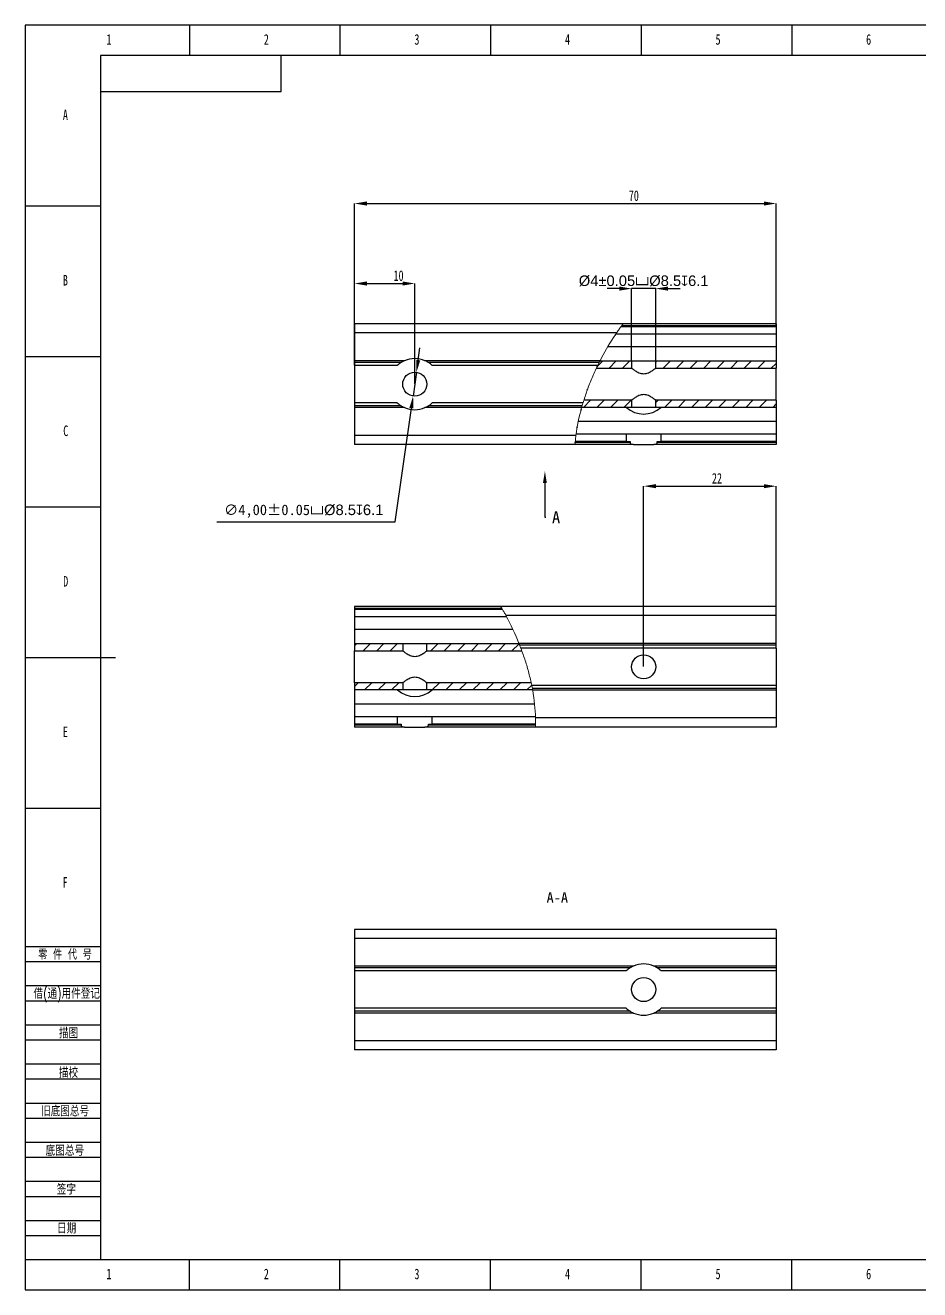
# Model space of a CAD drawing. Header units: millimetres. Extents: x 0 to 594, y 0 to 420.
# Drawn here: x 0 to 297, y 0 to 420 of the extents above; entities that cross this region are included whole.
import ezdxf
from ezdxf import colors
from ezdxf.entities.mleader import LeaderData, LeaderLine
from ezdxf.math import Vec2, Vec3

# ---------------------------------------------------------------- set-up
doc = ezdxf.new("R2010")
doc.units = ezdxf.units.MM
doc.header["$PDSIZE"] = -1
doc.layers.add('10', color=7, linetype='Continuous')
doc.layers.add('5', color=7, linetype='Continuous')
doc.layers.add('剖面线层', color=2, linetype='Continuous', lineweight=25)
doc.layers.add('文字层', color=3, linetype='Continuous', lineweight=25)
doc.styles.add('SLDTEXTSTYLE0', font='TXT', dxfattribs={"width": 0.7, "bigfont": 'bigfont'})
doc.styles.add('SLDTEXTSTYLE1', font='TXT', dxfattribs={"width": 0.614286, "bigfont": 'bigfont'})
doc.styles.add('SLDTEXTSTYLE3', font='TXT', dxfattribs={"width": 0.7})
doc.dimstyles.new('ISO-25', dxfattribs={"dimtxt": 2.5, "dimasz": 2.5, "dimexe": 1.25, "dimexo": 0.625, "dimtad": 1, "dimtxsty": 'Standard', "dimcen": 2.5, "dimadec": 0, "dimazin": 0, "dimtfac": 1, "dimtmove": 0, "dimatfit": 3, "dimfxl": 1, "dimarcsym": 0})
doc.dimstyles.new('SLDDIMSTYLE0', dxfattribs={"dimtxt": 3.5, "dimasz": 4.08, "dimexe": 0, "dimexo": 0.0625, "dimgap": 0.875, "dimtad": 2, "dimlfac": 0.5, "dimrnd": 1e-09, "dimzin": 12, "dimdsep": 46, "dimtxsty": 'SLDTEXTSTYLE3', "dimsah": 1, "dimcen": 0.09, "dimadec": 0, "dimazin": 3, "dimtfac": 1, "dimtofl": 0, "dimtmove": 0, "dimatfit": 3, "dimfxl": 1, "dimfrac": 2, "dimtolj": 1, "dimtzin": 12, "dimarcsym": 0})
doc.dimstyles.new('SLDDIMSTYLE1', dxfattribs={"dimtxt": 3.5, "dimasz": 4.08, "dimexe": 0, "dimexo": 0.0625, "dimgap": 0.875, "dimtad": 2, "dimlfac": 0.5, "dimrnd": 1e-09, "dimzin": 12, "dimdsep": 46, "dimtxsty": 'SLDTEXTSTYLE3', "dimsah": 1, "dimcen": 0.09, "dimadec": 0, "dimazin": 3, "dimtfac": 1, "dimtmove": 0, "dimatfit": 0, "dimfxl": 1, "dimfrac": 2, "dimtolj": 1, "dimtzin": 12, "dimarcsym": 0})
pattern_1 = [(45, (0, 77.5526), (-2.245064, 2.245064), [])]

# ---------------------------------------------------------------- blocks, each defined once
blk = doc.blocks.new('_D')
at = {"layer": 'Defpoints', "color": 0, "transparency": 16777216}
for p in [(249.34, 360.79), (249.34, 319.79), (109.34, 307.08)]:
    blk.add_point(p, dxfattribs=at)
at = {"layer": '文字层', "color": 0, "lineweight": -2, "transparency": 16777216}
for p, q in [((109.34, 307.14), (109.34, 360.79)), ((113.42, 360.79), (245.26, 360.79)), ((249.34, 319.86), (249.34, 360.79))]:
    blk.add_line(p, q, dxfattribs=at)
at = {"layer": '文字层', "color": 0, "transparency": 16777216}
for points in [[(113.42, 361.47), (113.42, 360.11), (109.34, 360.79)], [(245.26, 361.47), (245.26, 360.11), (249.34, 360.79)]]:
    blk.add_solid(points, dxfattribs=at)
at = {"layer": '文字层', "color": 0, "transparency": 16777216, "insert": (202.08, 365.17), "char_height": 3.5, "attachment_point": 2, "style": 'SLDTEXTSTYLE3'}
blk.add_mtext('\\A1;70', dxfattribs=at)
blk = doc.blocks.new('_D_1')
at = {"layer": 'Defpoints', "color": 0, "transparency": 16777216}
for p in [(129.34, 334.22), (109.34, 307.08), (129.34, 300.79)]:
    blk.add_point(p, dxfattribs=at)
at = {"layer": '文字层', "color": 0, "lineweight": -2, "transparency": 16777216}
for p, q in [((109.34, 307.14), (109.34, 334.22)), ((113.42, 334.22), (125.26, 334.22)), ((129.34, 300.86), (129.34, 334.22))]:
    blk.add_line(p, q, dxfattribs=at)
at = {"layer": '文字层', "color": 0, "transparency": 16777216}
for points in [[(113.42, 334.9), (113.42, 333.54), (109.34, 334.22)], [(125.26, 334.9), (125.26, 333.54), (129.34, 334.22)]]:
    blk.add_solid(points, dxfattribs=at)
at = {"layer": '文字层', "color": 0, "transparency": 16777216, "insert": (123.95, 338.6), "char_height": 3.5, "attachment_point": 2, "style": 'SLDTEXTSTYLE3'}
blk.add_mtext('\\A1;10', dxfattribs=at)
blk = doc.blocks.new('_D_2')
at = {"layer": 'Defpoints', "color": 0, "transparency": 16777216}
for p in [(201.34, 332.53), (201.34, 308.49), (209.34, 308.49)]:
    blk.add_point(p, dxfattribs=at)
at = {"layer": '文字层', "color": 0, "lineweight": -2, "transparency": 16777216}
for p, q in [((197.26, 332.53), (193.18, 332.53)), ((201.34, 308.56), (201.34, 332.53)), ((209.34, 332.53), (201.34, 332.53)), ((209.34, 308.56), (209.34, 332.53)), ((213.42, 332.53), (217.5, 332.53))]:
    blk.add_line(p, q, dxfattribs=at)
at = {"layer": '文字层', "color": 0, "transparency": 16777216}
for points in [[(197.26, 333.21), (197.26, 331.85), (201.34, 332.53)], [(213.42, 333.21), (213.42, 331.85), (209.34, 332.53)]]:
    blk.add_solid(points, dxfattribs=at)
at = {"layer": '文字层', "color": 0, "transparency": 16777216, "insert": (205.34, 336.9), "char_height": 3.5, "width": 40.8833, "attachment_point": 2, "style": 'SLDTEXTSTYLE3'}
blk.add_mtext('\\A1;{\\f@Arial Unicode MS|b0|i0|c134|p34;\\W1;%%C4%%P0.05\\Fgdt|c134;v\\f@Arial Unicode MS|b0|i0|c134|p34;%%C8.5\\Fgdt|c134;x\\f@Arial Unicode MS|b0|i0|c134|p34;6.1}', dxfattribs=at)
blk = doc.blocks.new('_D_3')
at = {"layer": 'Defpoints', "color": 0, "transparency": 16777216}
for p in [(249.34, 266.91), (249.34, 213.19), (205.34, 206.91)]:
    blk.add_point(p, dxfattribs=at)
at = {"layer": '文字层', "color": 0, "lineweight": -2, "transparency": 16777216}
for p, q in [((205.34, 206.97), (205.34, 266.91)), ((209.42, 266.91), (245.26, 266.91)), ((249.34, 213.25), (249.34, 266.91))]:
    blk.add_line(p, q, dxfattribs=at)
at = {"layer": '文字层', "color": 0, "transparency": 16777216}
for points in [[(209.42, 267.59), (209.42, 266.23), (205.34, 266.91)], [(245.26, 267.59), (245.26, 266.23), (249.34, 266.91)]]:
    blk.add_solid(points, dxfattribs=at)
at = {"layer": '文字层', "color": 0, "transparency": 16777216, "insert": (229.69, 271.28), "char_height": 3.5, "attachment_point": 2, "style": 'SLDTEXTSTYLE3'}
blk.add_mtext('\\A1;22', dxfattribs=at)
blk = doc.blocks.new('*D14')
at = {"layer": 'Defpoints', "color": 0, "transparency": 16777216}
for p in [(129.9, 304.75), (128.78, 296.83)]:
    blk.add_point(p, dxfattribs=at)
at = {"layer": '文字层', "color": 0, "lineweight": -2, "transparency": 16777216}
for p, q in [((130.48, 308.79), (131.05, 312.83)), ((129.9, 304.75), (128.78, 296.83)), ((122.84, 255.04), (128.2, 292.79)), ((63.56, 255.04), (122.84, 255.04))]:
    blk.add_line(p, q, dxfattribs=at)
at = {"layer": '文字层', "color": 0, "transparency": 16777216}
for points in [[(129.8, 308.89), (131.15, 308.7), (129.9, 304.75)], [(127.53, 292.89), (128.88, 292.7), (128.78, 296.83)]]:
    blk.add_solid(points, dxfattribs=at)
at = {"layer": '文字层', "color": 0, "transparency": 16777216, "insert": (92.44, 258.6), "char_height": 3.5, "width": 27.4167, "attachment_point": 5}
blk.add_mtext('∅4,00%%P0.05{\\A1;\\Fgdt|c134;v\\f@Arial Unicode MS|b0|i0|c134|p34;%%C8.5\\Fgdt|c134;x\\f@Arial Unicode MS|b0|i0|c134|p34;6.1}', dxfattribs=at)

msp = doc.modelspace()

# ---------------------------------------------------------------- hatches: boundary and pattern name
at = {"layer": '10', "linetype": 'Continuous', "lineweight": 18}
h = msp.add_hatch(dxfattribs=at)
h.set_pattern_fill('ANSI31', color=256, angle=3e-322, style=0)
edge = h.paths.add_edge_path(flags=0)
edge.add_spline(control_points=[(190.813, 308.494), (191.623, 310.08), (192.488, 311.653), (193.409, 313.208)], knot_values=[0, 0, 0, 0, 0.0035772, 0.0035772, 0.0035772, 0.0035772], weights=[1, 1, 1, 1], degree=3, periodic=0)
edge.add_spline(control_points=[(193.409, 313.208), (194.027, 314.254), (194.901, 315.659), (195.809, 317.03), (196.055, 317.394)], knot_values=[0.8174812, 0.8174812, 0.8174812, 0.8174812, 0.8292538, 0.8335538, 0.8335538, 0.8335538, 0.8335538], weights=[1, 1, 1, 1, 1], degree=3, periodic=0)
edge.add_line((196.055, 317.394), (196.055, 317.394))
edge.add_spline(control_points=[(196.055, 317.394), (196.604, 318.208), (197.166, 319.008), (197.739, 319.794)], knot_values=[0.8335538, 0.8335538, 0.8335538, 0.8335538, 0.8431627, 0.8431627, 0.8431627, 0.8431627], weights=[1, 1, 1, 1], degree=3, periodic=0)
edge.add_spline(control_points=[(197.739, 319.794), (197.837, 319.928), (197.934, 320.061), (198.033, 320.194)], knot_values=[0.8431627, 0.8431627, 0.8431627, 0.8431627, 0.844798, 0.844798, 0.844798, 0.844798], weights=[1, 1, 1, 1], degree=3, periodic=0)
edge.add_spline(control_points=[(198.033, 320.194), (198.042, 320.207), (198.051, 320.219), (198.06, 320.231), (198.112, 320.302), (198.165, 320.373), (198.214, 320.439), (198.256, 320.494), (198.296, 320.548), (198.331, 320.595), (198.361, 320.635), (198.389, 320.672), (198.412, 320.702), (198.433, 320.731), (198.45, 320.754), (198.462, 320.77), (198.474, 320.786), (198.481, 320.794), (198.481, 320.794)], knot_values=[0, 0, 0, 0, 0.0000229, 0.0000229, 0.0000229, 0.0001563, 0.0001563, 0.0001563, 0.0002673, 0.0002673, 0.0002673, 0.0003602, 0.0003602, 0.0003602, 0.0004468, 0.0004468, 0.0004468, 0.0005338, 0.0005338, 0.0005338, 0.0005338], weights=[1, 1, 1, 1, 1, 1, 1, 1, 1, 1, 1, 1, 1, 1, 1, 1, 1, 1, 1], degree=3, periodic=0)
edge.add_spline(control_points=[(198.481, 320.794), (198.481, 320.794), (198.478, 320.79), (198.472, 320.783), (198.45, 320.754), (198.385, 320.667), (198.289, 320.539), (198.194, 320.412), (198.067, 320.241), (197.923, 320.045), (197.709, 319.754), (197.451, 319.399), (197.185, 319.025), (196.908, 318.636), (196.613, 318.213), (196.327, 317.794)], knot_values=[0, 0, 0, 0, 0.0001317, 0.0001317, 0.0001317, 0.0006385, 0.0006385, 0.0006385, 0.0011402, 0.0011402, 0.0011402, 0.0018902, 0.0018902, 0.0018902, 0.0026677, 0.0026677, 0.0026677, 0.0026677], weights=[1, 1, 1, 1, 1, 1, 1, 1, 1, 1, 1, 1, 1, 1, 1, 1], degree=3, periodic=0)
edge.add_spline(control_points=[(196.327, 317.794), (195.988, 317.299), (194.022, 314.353), (192.222, 311.245), (190.864, 308.594)], knot_values=[0.1648672, 0.1648672, 0.1648672, 0.1648672, 0.1707462, 0.1995004, 0.1995004, 0.1995004, 0.1995004], weights=[1, 1, 1, 1, 1], degree=3, periodic=0)
edge.add_spline(control_points=[(190.864, 308.594), (190.83, 308.529), (190.797, 308.463), (190.765, 308.401), (190.734, 308.34), (190.704, 308.282), (190.678, 308.23), (190.654, 308.182), (190.632, 308.139), (190.614, 308.103), (190.597, 308.069), (190.583, 308.041), (190.574, 308.023), (190.564, 308.004), (190.559, 307.994), (190.559, 307.994)], knot_values=[0, 0, 0, 0, 0.0001097, 0.0001097, 0.0001097, 0.0002162, 0.0002162, 0.0002162, 0.0003128, 0.0003128, 0.0003128, 0.0004055, 0.0004055, 0.0004055, 0.0004984, 0.0004984, 0.0004984, 0.0004984], weights=[1, 1, 1, 1, 1, 1, 1, 1, 1, 1, 1, 1, 1, 1, 1, 1], degree=3, periodic=0)
edge.add_spline(control_points=[(190.559, 307.994), (190.392, 307.662), (190.227, 307.329), (190.064, 306.994)], knot_values=[0.201666, 0.201666, 0.201666, 0.201666, 0.2052574, 0.2052574, 0.2052574, 0.2052574], weights=[1, 1, 1, 1], degree=3, periodic=0)
edge.add_spline(control_points=[(190.064, 306.994), (190.856, 308.62), (191.699, 310.223), (192.589, 311.794)], knot_values=[0.7947426, 0.7947426, 0.7947426, 0.7947426, 0.8122075, 0.8122075, 0.8122075, 0.8122075], weights=[1, 1, 1, 1], degree=3, periodic=0)
edge.add_spline(control_points=[(192.589, 311.794), (191.707, 310.238), (190.88, 308.665), (190.106, 307.08)], knot_values=[0, 0, 0, 0, 0.0035572, 0.0035572, 0.0035572, 0.0035572], weights=[1, 1, 1, 1], degree=3, periodic=0)
edge.add_spline(control_points=[(190.106, 307.08), (188.106, 302.984), (186.434, 298.743), (185.168, 294.508)], knot_values=[0.2049501, 0.2049501, 0.2049501, 0.2049501, 0.2489741, 0.2489741, 0.2489741, 0.2489741], weights=[1, 1, 1, 1], degree=3, periodic=0)
edge.add_spline(control_points=[(185.168, 294.508), (184.7, 292.945), (184.284, 291.372), (183.926, 289.794)], knot_values=[0, 0, 0, 0, 0.0033907, 0.0033907, 0.0033907, 0.0033907], weights=[1, 1, 1, 1], degree=3, periodic=0)
edge.add_spline(control_points=[(183.926, 289.794), (184.288, 291.388), (184.711, 292.991), (185.193, 294.594)], knot_values=[0.7346538, 0.7346538, 0.7346538, 0.7346538, 0.7513232, 0.7513232, 0.7513232, 0.7513232], weights=[1, 1, 1, 1], degree=3, periodic=0)
edge.add_line((185.193, 294.594), (185.193, 294.594))
edge.add_spline(control_points=[(185.193, 294.594), (185.093, 294.261), (184.995, 293.928), (184.9, 293.594)], knot_values=[0.2486768, 0.2486768, 0.2486768, 0.2486768, 0.2521427, 0.2521427, 0.2521427, 0.2521427], weights=[1, 1, 1, 1], degree=3, periodic=0)
edge.add_line((184.9, 293.594), (184.9, 293.594))
edge.add_spline(control_points=[(184.9, 293.594), (184.9, 293.594), (184.899, 293.591), (184.897, 293.584), (184.894, 293.572), (184.887, 293.548), (184.877, 293.514), (184.868, 293.479), (184.854, 293.433), (184.84, 293.38), (184.824, 293.326), (184.807, 293.264), (184.789, 293.199), (184.77, 293.134), (184.751, 293.063), (184.732, 292.994)], knot_values=[0, 0, 0, 0, 0.000055, 0.000055, 0.000055, 0.0001581, 0.0001581, 0.0001581, 0.0002651, 0.0002651, 0.0002651, 0.0003741, 0.0003741, 0.0003741, 0.0004829, 0.0004829, 0.0004829, 0.0004829], weights=[1, 1, 1, 1, 1, 1, 1, 1, 1, 1, 1, 1, 1, 1, 1, 1], degree=3, periodic=0)
edge.add_spline(control_points=[(184.732, 292.994), (183.875, 289.895), (183.241, 286.808), (182.86, 283.794)], knot_values=[0.2542231, 0.2542231, 0.2542231, 0.2542231, 0.2864722, 0.2864722, 0.2864722, 0.2864722], weights=[1, 1, 1, 1], degree=3, periodic=0)
edge.add_spline(control_points=[(182.86, 283.794), (182.831, 283.569), (182.804, 283.342), (182.778, 283.122), (182.741, 282.796), (182.708, 282.479), (182.68, 282.196), (182.653, 281.913), (182.63, 281.657), (182.613, 281.448), (182.595, 281.24), (182.583, 281.073), (182.575, 280.963), (182.566, 280.852), (182.562, 280.794), (182.562, 280.794)], knot_values=[0, 0, 0, 0, 0.0003408, 0.0003408, 0.0003408, 0.0008486, 0.0008486, 0.0008486, 0.0013552, 0.0013552, 0.0013552, 0.0018616, 0.0018616, 0.0018616, 0.0023681, 0.0023681, 0.0023681, 0.0023681], weights=[1, 1, 1, 1, 1, 1, 1, 1, 1, 1, 1, 1, 1, 1, 1, 1], degree=3, periodic=0)
edge.add_spline(control_points=[(182.562, 280.794), (182.562, 280.794), (182.563, 280.799), (182.563, 280.809), (182.564, 280.823), (182.566, 280.849), (182.569, 280.885), (182.571, 280.92), (182.575, 280.966), (182.579, 281.019), (182.583, 281.071), (182.587, 281.132), (182.592, 281.195), (182.597, 281.259), (182.603, 281.327), (182.608, 281.394)], knot_values=[0, 0, 0, 0, 0.0000655, 0.0000655, 0.0000655, 0.0001671, 0.0001671, 0.0001671, 0.000269, 0.000269, 0.000269, 0.0003712, 0.0003712, 0.0003712, 0.0004733, 0.0004733, 0.0004733, 0.0004733], weights=[1, 1, 1, 1, 1, 1, 1, 1, 1, 1, 1, 1, 1, 1, 1, 1], degree=3, periodic=0)
edge.add_spline(control_points=[(182.608, 281.394), (182.619, 281.527), (182.631, 281.661), (182.643, 281.794)], knot_values=[0.7049091, 0.7049091, 0.7049091, 0.7049091, 0.7063544, 0.7063544, 0.7063544, 0.7063544], weights=[1, 1, 1, 1], degree=3, periodic=0)
edge.add_line((182.643, 281.794), (182.643, 281.794))
edge.add_spline(control_points=[(182.643, 281.794), (182.714, 282.589), (182.804, 283.389), (182.912, 284.194)], knot_values=[0.7063544, 0.7063544, 0.7063544, 0.7063544, 0.7149528, 0.7149528, 0.7149528, 0.7149528], weights=[1, 1, 1, 1], degree=3, periodic=0)
edge.add_line((182.912, 284.194), (182.912, 284.194))
edge.add_spline(control_points=[(182.912, 284.194), (183.096, 285.577), (183.334, 286.974), (183.621, 288.38)], knot_values=[0.7149528, 0.7149528, 0.7149528, 0.7149528, 0.7297145, 0.7297145, 0.7297145, 0.7297145], weights=[1, 1, 1, 1], degree=3, periodic=0)
edge.add_spline(control_points=[(183.621, 288.38), (183.944, 289.958), (184.325, 291.53), (184.759, 293.094)], knot_values=[0, 0, 0, 0, 0.0033817, 0.0033817, 0.0033817, 0.0033817], weights=[1, 1, 1, 1], degree=3, periodic=0)
edge.add_line((184.759, 293.094), (184.759, 293.094))
edge.add_spline(control_points=[(184.759, 293.094), (184.982, 293.894), (185.219, 294.694), (185.47, 295.494)], knot_values=[0.7461237, 0.7461237, 0.7461237, 0.7461237, 0.7544419, 0.7544419, 0.7544419, 0.7544419], weights=[1, 1, 1, 1], degree=3, periodic=0)
edge.add_spline(control_points=[(185.47, 295.494), (185.47, 295.494), (185.499, 295.59), (185.557, 295.771), (185.615, 295.952), (185.702, 296.224), (185.813, 296.562), (185.926, 296.905), (186.067, 297.324), (186.227, 297.784), (186.394, 298.264), (186.586, 298.8), (186.79, 299.349), (187.005, 299.93), (187.24, 300.541), (187.476, 301.136), (187.725, 301.761), (187.982, 302.385), (188.226, 302.959), (188.474, 303.543), (188.715, 304.092), (188.923, 304.554), (189.122, 304.997), (189.295, 305.373), (189.418, 305.636), (189.529, 305.876), (189.602, 306.03), (189.625, 306.078), (189.63, 306.089), (189.632, 306.094), (189.632, 306.094)], knot_values=[0, 0, 0, 0, 0.0008576, 0.0008576, 0.0008576, 0.0017143, 0.0017143, 0.0017143, 0.0025851, 0.0025851, 0.0025851, 0.0034944, 0.0034944, 0.0034944, 0.004456, 0.004456, 0.004456, 0.0054682, 0.0054682, 0.0054682, 0.0065003, 0.0065003, 0.0065003, 0.0074925, 0.0074925, 0.0074925, 0.0083957, 0.0083957, 0.0083957, 0.0086027, 0.0086027, 0.0086027, 0.0086027], weights=[1, 1, 1, 1, 1, 1, 1, 1, 1, 1, 1, 1, 1, 1, 1, 1, 1, 1, 1, 1, 1, 1, 1, 1, 1, 1, 1, 1, 1, 1, 1], degree=3, periodic=0)
edge.add_spline(control_points=[(189.632, 306.094), (190.013, 306.9), (190.407, 307.7), (190.813, 308.494)], knot_values=[0.7915279, 0.7915279, 0.7915279, 0.7915279, 0.8001381, 0.8001381, 0.8001381, 0.8001381], weights=[1, 1, 1, 1], degree=3, periodic=0)
edge = h.paths.add_edge_path(flags=0)
edge.add_spline(control_points=[(195.326, 316.294), (195.603, 316.72), (195.889, 317.15), (196.156, 317.544), (196.405, 317.911), (196.646, 318.259), (196.845, 318.544), (196.984, 318.742), (197.106, 318.914), (197.197, 319.042), (197.288, 319.17), (197.349, 319.255), (197.369, 319.283), (197.387, 319.308), (197.374, 319.29), (197.332, 319.232), (197.293, 319.176), (197.227, 319.084), (197.142, 318.965), (197.051, 318.836), (196.936, 318.674), (196.808, 318.491), (196.659, 318.278), (196.49, 318.034), (196.314, 317.775), (196.105, 317.469), (195.881, 317.137), (195.657, 316.799), (195.404, 316.417), (195.145, 316.018), (194.9, 315.635), (194.649, 315.241), (194.405, 314.851), (194.194, 314.509), (194.035, 314.251), (193.891, 314.014), (193.775, 313.822), (193.659, 313.629), (193.568, 313.477), (193.515, 313.388), (193.469, 313.311), (193.451, 313.28), (193.463, 313.301), (193.475, 313.32), (193.512, 313.382), (193.571, 313.482), (193.631, 313.582), (193.715, 313.722), (193.815, 313.888), (193.924, 314.069), (194.056, 314.284), (194.199, 314.516), (194.361, 314.78), (194.543, 315.072), (194.732, 315.37), (194.923, 315.671), (195.124, 315.985), (195.326, 316.294)], knot_values=[0, 0, 0, 0, 0.0007623, 0.0007623, 0.0007623, 0.0014746, 0.0014746, 0.0014746, 0.0019665, 0.0019665, 0.0019665, 0.0024631, 0.0024631, 0.0024631, 0.0028932, 0.0028932, 0.0028932, 0.0033012, 0.0033012, 0.0033012, 0.0037427, 0.0037427, 0.0037427, 0.0042566, 0.0042566, 0.0042566, 0.004865, 0.004865, 0.004865, 0.0055562, 0.0055562, 0.0055562, 0.0062675, 0.0062675, 0.0062675, 0.0068005, 0.0068005, 0.0068005, 0.0073378, 0.0073378, 0.0073378, 0.0078081, 0.0078081, 0.0078081, 0.0082404, 0.0082404, 0.0082404, 0.0086784, 0.0086784, 0.0086784, 0.0091558, 0.0091558, 0.0091558, 0.0096991, 0.0096991, 0.0096991, 0.0102467, 0.0102467, 0.0102467, 0.0102467], weights=[1, 1, 1, 1, 1, 1, 1, 1, 1, 1, 1, 1, 1, 1, 1, 1, 1, 1, 1, 1, 1, 1, 1, 1, 1, 1, 1, 1, 1, 1, 1, 1, 1, 1, 1, 1, 1, 1, 1, 1, 1, 1, 1, 1, 1, 1, 1, 1, 1, 1, 1, 1, 1, 1, 1, 1, 1, 1], degree=3, periodic=0)
edge = h.paths.add_edge_path(flags=0)
edge.add_spline(control_points=[(183.069, 285.294), (183.121, 285.634), (183.177, 285.979), (183.232, 286.299), (183.286, 286.619), (183.34, 286.924), (183.389, 287.188), (183.438, 287.451), (183.482, 287.682), (183.517, 287.859), (183.551, 288.034), (183.577, 288.162), (183.591, 288.231), (183.605, 288.299), (183.607, 288.312), (183.599, 288.27), (183.59, 288.228), (183.57, 288.13), (183.542, 287.984), (183.513, 287.839), (183.474, 287.641), (183.43, 287.408), (183.386, 287.171), (183.334, 286.892), (183.282, 286.592), (183.229, 286.287), (183.173, 285.953), (183.12, 285.617), (183.066, 285.279), (183.014, 284.93), (182.967, 284.598), (182.921, 284.268), (182.878, 283.946), (182.843, 283.66), (182.808, 283.377), (182.778, 283.121), (182.755, 282.915), (182.733, 282.711), (182.716, 282.549), (182.705, 282.444), (182.694, 282.34), (182.689, 282.288), (182.69, 282.295), (182.691, 282.301), (182.697, 282.365), (182.709, 282.481), (182.721, 282.597), (182.739, 282.768), (182.762, 282.98), (182.786, 283.193), (182.817, 283.452), (182.852, 283.737), (182.888, 284.023), (182.931, 284.342), (182.977, 284.668), (183.006, 284.874), (183.037, 285.085), (183.069, 285.294)], knot_values=[0, 0, 0, 0, 0.0005161, 0.0005161, 0.0005161, 0.0010322, 0.0010322, 0.0010322, 0.0015474, 0.0015474, 0.0015474, 0.0020555, 0.0020555, 0.0020555, 0.0025543, 0.0025543, 0.0025543, 0.0030479, 0.0030479, 0.0030479, 0.0035443, 0.0035443, 0.0035443, 0.0040489, 0.0040489, 0.0040489, 0.004562, 0.004562, 0.004562, 0.0050785, 0.0050785, 0.0050785, 0.0055925, 0.0055925, 0.0055925, 0.0061015, 0.0061015, 0.0061015, 0.006606, 0.006606, 0.006606, 0.0071081, 0.0071081, 0.0071081, 0.0076093, 0.0076093, 0.0076093, 0.0081104, 0.0081104, 0.0081104, 0.0086125, 0.0086125, 0.0086125, 0.009117, 0.009117, 0.009117, 0.0094324, 0.0094324, 0.0094324, 0.0094324], weights=[1, 1, 1, 1, 1, 1, 1, 1, 1, 1, 1, 1, 1, 1, 1, 1, 1, 1, 1, 1, 1, 1, 1, 1, 1, 1, 1, 1, 1, 1, 1, 1, 1, 1, 1, 1, 1, 1, 1, 1, 1, 1, 1, 1, 1, 1, 1, 1, 1, 1, 1, 1, 1, 1, 1, 1, 1, 1], degree=3, periodic=0)
at = {"layer": '剖面线层', "linetype": 'Continuous', "lineweight": 18}
h = msp.add_hatch(dxfattribs=at)
h.set_pattern_fill('ANSI31', color=256, angle=3e-322, style=0)
edge = h.paths.add_edge_path(flags=0)
edge.add_spline(control_points=[(190.813, 308.494), (190.407, 307.7), (190.013, 306.9), (189.632, 306.094)], knot_values=[0.1998619, 0.1998619, 0.1998619, 0.1998619, 0.2084721, 0.2084721, 0.2084721, 0.2084721], weights=[1, 1, 1, 1], degree=3, periodic=0)
edge.add_line((189.632, 306.094), (201.339, 306.094))
edge.add_line((201.339, 306.094), (201.339, 308.494))
edge.add_line((201.339, 308.494), (190.813, 308.494))
h = msp.add_hatch(dxfattribs=at)
h.set_pattern_fill('ANSI31', color=256, angle=3e-322, style=0)
h.paths.add_polyline_path([(249.339, 308.494), (209.339, 308.494), (209.339, 306.094), (249.339, 306.094)], flags=0)
h = msp.add_hatch(dxfattribs=at)
h.set_pattern_fill('ANSI31', color=256, angle=3e-322, style=0)
edge = h.paths.add_edge_path(flags=0)
edge.add_line((201.339, 293.094), (201.339, 295.494))
edge.add_line((201.339, 295.494), (185.47, 295.494))
edge.add_spline(control_points=[(185.47, 295.494), (185.219, 294.694), (184.982, 293.894), (184.759, 293.094)], knot_values=[0.2455581, 0.2455581, 0.2455581, 0.2455581, 0.2538763, 0.2538763, 0.2538763, 0.2538763], weights=[1, 1, 1, 1], degree=3, periodic=0)
edge.add_line((184.759, 293.094), (201.339, 293.094))
h = msp.add_hatch(dxfattribs=at)
h.set_pattern_fill('ANSI31', color=256, angle=3e-322, style=0)
h.paths.add_polyline_path([(249.339, 295.494), (209.339, 295.494), (209.339, 293.094), (249.339, 293.094)], flags=0)
h = msp.add_hatch(dxfattribs=at)
h.set_pattern_fill('ANSI31', color=256, style=0)
h.set_pattern_definition(pattern_1)
h.paths.add_polyline_path([(109.339, 214.605), (109.339, 212.205), (125.339, 212.205), (125.339, 214.605)], flags=0)
h = msp.add_hatch(dxfattribs=at)
h.set_pattern_fill('ANSI31', color=256, style=0)
h.set_pattern_definition(pattern_1)
edge = h.paths.add_edge_path(flags=0)
edge.add_line((133.339, 214.605), (133.339, 212.205))
edge.add_line((133.339, 212.205), (164.896, 212.205))
edge.add_spline(control_points=[(164.896, 212.205), (164.603, 213.006), (164.295, 213.807), (163.975, 214.605)], knot_values=[0.9242544, 0.9242544, 0.9242544, 0.9242544, 0.9317229, 0.9317229, 0.9317229, 0.9317229], weights=[1, 1, 1, 1], degree=3, periodic=0)
edge.add_line((163.975, 214.605), (133.339, 214.605))
h = msp.add_hatch(dxfattribs=at)
h.set_pattern_fill('ANSI31', color=256, style=0)
h.set_pattern_definition(pattern_1)
h.paths.add_polyline_path([(109.339, 201.605), (109.339, 199.205), (125.339, 199.205), (125.339, 201.605)], flags=0)
h = msp.add_hatch(dxfattribs=at)
h.set_pattern_fill('ANSI31', color=256, style=0)
h.set_pattern_definition(pattern_1)
edge = h.paths.add_edge_path(flags=0)
edge.add_spline(control_points=[(168.465, 199.205), (168.322, 200.002), (168.164, 200.802), (167.99, 201.605)], knot_values=[0.8835647, 0.8835647, 0.8835647, 0.8835647, 0.8911724, 0.8911724, 0.8911724, 0.8911724], weights=[1, 1, 1, 1], degree=3, periodic=0)
edge.add_line((167.99, 201.605), (133.339, 201.605))
edge.add_line((133.339, 201.605), (133.339, 199.205))
edge.add_line((133.339, 199.205), (168.465, 199.205))

# ---------------------------------------------------------------- linework, layer by layer
at = {"color": 7, "linetype": 'Continuous', "lineweight": 25}
for p, q in [((198.481, 320.794), (109.339, 320.794)), ((109.339, 320.794), (109.339, 317.794)), ((249.339, 319.794), (197.74, 319.794)), ((249.339, 320.194), (198.033, 320.194)), ((249.339, 320.794), (198.481, 320.794)), ((249.339, 320.794), (249.339, 320.194)), ((249.339, 320.194), (249.339, 319.794)), ((249.339, 319.794), (249.339, 317.394)), ((196.327, 317.794), (109.339, 317.794)), ((109.339, 317.794), (109.339, 308.594)), ((249.339, 317.394), (196.066, 317.394)), ((249.339, 317.394), (249.339, 313.208)), ((249.339, 313.208), (193.429, 313.208)), ((249.339, 313.208), (249.339, 308.494)), ((109.339, 308.594), (109.339, 307.994)), ((125.962, 308.594), (109.339, 308.594)), ((124.822, 307.994), (109.339, 307.994)), ((109.339, 307.994), (109.339, 306.994)), ((123.525, 306.994), (109.339, 306.994)), ((109.339, 306.994), (109.339, 294.594)), ((190.864, 308.594), (132.717, 308.594)), ((190.559, 307.994), (133.857, 307.994)), ((190.064, 306.994), (135.154, 306.994)), ((190.813, 308.494), (201.339, 308.494)), ((201.339, 308.494), (201.339, 306.094)), ((201.339, 308.494), (209.339, 308.494)), ((209.339, 306.094), (209.339, 308.494)), ((209.339, 308.494), (249.339, 308.494)), ((249.339, 308.494), (249.339, 306.094)), ((189.632, 306.094), (201.339, 306.094)), ((209.339, 306.094), (249.339, 306.094)), ((249.339, 295.494), (249.339, 306.094)), ((123.525, 294.594), (109.339, 294.594)), ((109.339, 294.594), (109.339, 293.594)), ((185.193, 294.594), (135.154, 294.594)), ((201.339, 295.494), (185.47, 295.494)), ((201.339, 295.494), (201.339, 293.094)), ((249.339, 295.494), (209.339, 295.494)), ((209.339, 293.094), (209.339, 295.494)), ((249.339, 295.494), (249.339, 293.094)), ((124.822, 293.594), (109.339, 293.594)), ((109.339, 293.594), (109.339, 292.994)), ((125.962, 292.994), (109.339, 292.994)), ((109.339, 292.994), (109.339, 283.794)), ((184.732, 292.994), (132.717, 292.994)), ((184.9, 293.594), (133.857, 293.594)), ((201.339, 293.094), (184.759, 293.094)), ((209.339, 293.094), (201.339, 293.094)), ((249.339, 293.094), (209.339, 293.094)), ((249.339, 293.094), (249.339, 288.38)), ((249.339, 288.38), (183.64, 288.38)), ((249.339, 288.38), (249.339, 284.194)), ((182.86, 283.794), (109.339, 283.794)), ((109.339, 283.794), (109.339, 280.794)), ((199.525, 281.794), (182.644, 281.794)), ((199.525, 284.194), (182.915, 284.194)), ((199.525, 284.194), (199.525, 281.794)), ((211.154, 284.194), (199.525, 284.194)), ((199.525, 281.794), (200.822, 281.794)), ((200.822, 281.794), (200.822, 281.394)), ((209.857, 281.394), (209.857, 281.794)), ((209.857, 281.794), (211.154, 281.794)), ((211.154, 281.794), (211.154, 284.194)), ((249.339, 284.194), (211.154, 284.194)), ((249.339, 281.794), (211.154, 281.794)), ((249.339, 284.194), (249.339, 281.794)), ((249.339, 281.794), (249.339, 281.394)), ((182.562, 280.794), (109.339, 280.794)), ((201.962, 280.794), (182.562, 280.794)), ((200.822, 281.394), (182.608, 281.394)), ((201.962, 280.794), (208.717, 280.794)), ((249.339, 280.794), (208.717, 280.794)), ((249.339, 281.394), (209.857, 281.394)), ((249.339, 281.394), (249.339, 280.794)), ((157.904, 226.905), (109.339, 226.905)), ((109.339, 226.905), (109.339, 226.305)), ((249.339, 226.905), (157.904, 226.905)), ((109.339, 226.305), (109.339, 225.905)), ((158.256, 226.305), (109.339, 226.305)), ((158.488, 225.905), (109.339, 225.905)), ((109.339, 225.905), (109.339, 223.505)), ((159.807, 223.505), (109.339, 223.505)), ((109.339, 223.505), (109.339, 219.32)), ((249.339, 223.905), (159.605, 223.905)), ((161.922, 219.32), (109.339, 219.32)), ((109.339, 219.32), (109.339, 214.605)), ((109.339, 214.605), (109.339, 212.205)), ((109.339, 214.605), (125.339, 214.605)), ((125.339, 214.605), (125.339, 212.205)), ((125.339, 214.605), (133.339, 214.605)), ((133.339, 212.205), (133.339, 214.605)), ((133.339, 214.605), (163.975, 214.605)), ((249.339, 214.705), (163.935, 214.705)), ((109.339, 201.605), (109.339, 212.205)), ((109.339, 212.205), (125.339, 212.205)), ((133.339, 212.205), (164.896, 212.205)), ((249.339, 214.105), (164.174, 214.105)), ((249.339, 213.105), (164.56, 213.105)), ((249.339, 213.105), (249.339, 200.705)), ((125.339, 201.605), (109.339, 201.605)), ((109.339, 201.605), (109.339, 199.205)), ((125.339, 201.605), (125.339, 199.205)), ((167.99, 201.605), (133.339, 201.605)), ((133.339, 199.205), (133.339, 201.605)), ((125.339, 199.205), (109.339, 199.205)), ((109.339, 199.205), (109.339, 194.491)), ((133.339, 199.205), (125.339, 199.205)), ((168.465, 199.205), (133.339, 199.205)), ((249.339, 200.705), (168.179, 200.705)), ((249.339, 199.705), (168.373, 199.705)), ((249.339, 199.105), (168.483, 199.105)), ((249.339, 200.705), (249.339, 199.705)), ((249.339, 199.705), (249.339, 199.105)), ((249.339, 199.105), (249.339, 189.905)), ((169.114, 194.491), (109.339, 194.491)), ((109.339, 194.491), (109.339, 190.305)), ((123.525, 190.305), (109.339, 190.305)), ((109.339, 190.305), (109.339, 187.905)), ((123.525, 190.305), (123.525, 187.905)), ((135.154, 190.305), (123.525, 190.305)), ((135.154, 187.905), (135.154, 190.305)), ((169.407, 190.305), (135.154, 190.305)), ((249.339, 189.905), (169.427, 189.905)), ((249.339, 189.905), (249.339, 186.905)), ((123.525, 187.905), (109.339, 187.905)), ((109.339, 187.905), (109.339, 187.505)), ((124.822, 187.505), (109.339, 187.505)), ((109.339, 187.505), (109.339, 186.905)), ((125.962, 186.905), (109.339, 186.905)), ((123.525, 187.905), (124.822, 187.905)), ((124.822, 187.905), (124.822, 187.505)), ((125.962, 186.905), (132.717, 186.905)), ((169.4, 186.905), (132.717, 186.905)), ((133.857, 187.905), (135.154, 187.905)), ((133.857, 187.505), (133.857, 187.905)), ((169.42, 187.505), (133.857, 187.505)), ((169.429, 187.905), (135.154, 187.905)), ((249.339, 186.905), (169.4, 186.905)), ((249.339, 119.702), (109.339, 119.702)), ((109.339, 119.702), (109.339, 116.702)), ((249.339, 119.702), (249.339, 116.702)), ((249.339, 116.702), (109.339, 116.702)), ((109.339, 116.702), (109.339, 107.502)), ((249.339, 116.702), (249.339, 107.502)), ((201.962, 107.502), (109.339, 107.502)), ((109.339, 107.502), (109.339, 106.902)), ((200.822, 106.902), (109.339, 106.902)), ((109.339, 106.902), (109.339, 105.902)), ((199.525, 105.902), (109.339, 105.902)), ((109.339, 105.902), (109.339, 93.502)), ((249.339, 107.502), (208.717, 107.502)), ((249.339, 106.902), (209.857, 106.902)), ((249.339, 105.902), (211.154, 105.902)), ((249.339, 107.502), (249.339, 106.902)), ((249.339, 106.902), (249.339, 105.902)), ((249.339, 105.902), (249.339, 93.502)), ((199.525, 93.502), (109.339, 93.502)), ((109.339, 93.502), (109.339, 92.502)), ((200.822, 92.502), (109.339, 92.502)), ((109.339, 92.502), (109.339, 91.902)), ((249.339, 92.502), (209.857, 92.502)), ((249.339, 93.502), (211.154, 93.502)), ((249.339, 93.502), (249.339, 92.502)), ((249.339, 92.502), (249.339, 91.902)), ((201.962, 91.902), (109.339, 91.902)), ((109.339, 91.902), (109.339, 82.702)), ((249.339, 91.902), (208.717, 91.902)), ((249.339, 91.902), (249.339, 82.702)), ((249.339, 82.702), (109.339, 82.702)), ((109.339, 82.702), (109.339, 79.702)), ((249.339, 82.702), (249.339, 79.702)), ((249.339, 79.702), (109.339, 79.702))]:
    msp.add_line(p, q, dxfattribs=at)
for centre in [(129.339, 300.794), (205.339, 206.905), (205.339, 99.702)]:
    msp.add_circle(centre, 4, dxfattribs=at)
for centre, start, end in [((129.339, 300.794), 122.1068, 133.1629), ((129.339, 300.794), 66.58449, 113.41551), ((129.339, 300.794), 46.8371, 57.8932), ((129.339, 300.794), 226.8371, 237.8932), ((129.339, 300.794), 302.1068, 313.1629), ((129.339, 300.794), 246.58449, 293.41551), ((205.339, 299.38), 227.68921, 312.31079), ((129.339, 205.491), 227.68921, 312.31079), ((205.339, 99.702), 122.1068, 133.1629), ((205.339, 99.702), 66.58449, 113.41551), ((205.339, 99.702), 46.8371, 57.8932), ((205.339, 99.702), 226.8371, 237.8932), ((205.339, 99.702), 302.1068, 313.1629), ((205.339, 99.702), 246.58449, 293.41551)]:
    msp.add_arc(centre, 8.5, start, end, dxfattribs=at)
at = {"color": 7, "linetype": 'Continuous', "lineweight": 18}
for points, knots in [([(196.327, 317.794), (196.576, 318.159), (196.822, 318.513), (197.186, 319.027), (197.306, 319.195), (197.534, 319.512), (197.643, 319.663), (197.851, 319.948), (197.951, 320.083), (198.128, 320.323), (198.206, 320.428), (198.339, 320.606), (198.391, 320.675), (198.462, 320.769), (198.481, 320.794), (198.481, 320.794)], [0, 0, 0, 0, 0.25, 0.25, 0.375, 0.375, 0.5, 0.5, 0.625, 0.625, 0.75, 0.75, 0.875, 0.875, 1, 1, 1, 1]), ([(196.327, 317.794), (195.988, 317.299), (194.022, 314.353), (192.222, 311.245), (190.864, 308.594)], [0.164867223, 0.164867223, 0.164867223, 0.164867223, 0.170746187, 0.199500396, 0.199500396, 0.199500396, 0.199500396]), ([(185.196, 294.594), (185.638, 295.981), (186.536, 298.802), (188.167, 302.942), (189.437, 305.65), (190.067, 306.994)], [0, 0, 0, 0, 0.3274028, 0.6659564, 1, 1, 1, 1]), ([(190.559, 307.994), (190.559, 307.994), (190.597, 308.069), (190.712, 308.296), (190.787, 308.445), (190.864, 308.594)], [0, 0, 0, 0, 0.5, 0.5, 1, 1, 1, 1]), ([(184.732, 292.994), (184.775, 293.15), (184.818, 293.303), (184.881, 293.526), (184.9, 293.594), (184.9, 293.594)], [0, 0, 0, 0, 0.5, 0.5, 1, 1, 1, 1]), ([(182.562, 280.794), (182.562, 280.794), (182.564, 280.814), (182.569, 280.89), (182.573, 280.948), (182.585, 281.099), (182.592, 281.192), (182.609, 281.41), (182.62, 281.537), (182.656, 281.953), (182.688, 282.288), (182.764, 283.008), (182.81, 283.4), (182.86, 283.794)], [0, 0, 0, 0, 0.125, 0.125, 0.25, 0.25, 0.375, 0.375, 0.5, 0.5, 0.75, 0.75, 1, 1, 1, 1]), ([(157.904, 226.905), (157.904, 226.905), (157.918, 226.883), (157.969, 226.796), (158.008, 226.73), (158.155, 226.48), (158.296, 226.24), (158.541, 225.814), (158.63, 225.659), (158.812, 225.338), (158.907, 225.17), (159.201, 224.644), (159.403, 224.279), (159.605, 223.905)], [0, 0, 0, 0, 0.125, 0.125, 0.25, 0.25, 0.5, 0.5, 0.625, 0.625, 0.75, 0.75, 1, 1, 1, 1]), ([(163.935, 214.705), (163.996, 214.553), (164.056, 214.403), (164.146, 214.176), (164.174, 214.105), (164.174, 214.105)], [0, 0, 0, 0, 0.5, 0.5, 1, 1, 1, 1]), ([(164.558, 213.105), (165.055, 211.735), (166.05, 208.995), (167.263, 204.854), (167.876, 202.068), (168.176, 200.705)], [0, 0, 0, 0, 0.3381148, 0.6764629, 1, 1, 1, 1]), ([(168.373, 199.705), (168.373, 199.705), (168.386, 199.639), (168.427, 199.417), (168.455, 199.263), (168.483, 199.105)], [0, 0, 0, 0, 0.5, 0.5, 1, 1, 1, 1]), ([(169.427, 189.905), (169.431, 189.707), (169.434, 189.513), (169.438, 189.129), (169.439, 188.939), (169.438, 188.576), (169.437, 188.404), (169.433, 188.078), (169.43, 187.923), (169.421, 187.508), (169.414, 187.285), (169.404, 186.985), (169.4, 186.905), (169.4, 186.905)], [0, 0, 0, 0, 0.125, 0.125, 0.25, 0.25, 0.375, 0.375, 0.5, 0.5, 0.75, 0.75, 1, 1, 1, 1])]:
    msp.add_open_spline(points, degree=3, knots=knots, dxfattribs=at)
at = {"color": 7, "linetype": 'Continuous', "lineweight": 25}
for points, knots in [([(125.962, 308.594), (125.725, 308.492), (125.495, 308.379), (125.17, 308.203), (125.066, 308.143), (124.893, 308.039), (124.822, 307.994), (124.822, 307.994)], [0, 0, 0, 0, 0.5, 0.5, 0.75, 0.75, 1, 1, 1, 1]), ([(133.857, 307.994), (133.857, 307.994), (133.786, 308.039), (133.612, 308.143), (133.508, 308.203), (133.185, 308.379), (132.954, 308.492), (132.717, 308.594)], [0, 0, 0, 0, 0.25, 0.25, 0.5, 0.5, 1, 1, 1, 1]), ([(201.339, 306.094), (201.339, 306.094), (201.368, 306.072), (201.479, 305.99), (201.561, 305.928), (201.875, 305.7), (202.173, 305.489), (202.707, 305.153), (202.903, 305.036), (203.318, 304.812), (203.538, 304.704), (204.009, 304.511), (204.263, 304.425), (204.788, 304.305), (205.065, 304.271), (205.615, 304.271), (205.889, 304.305), (206.418, 304.426), (206.666, 304.51), (207.14, 304.704), (207.364, 304.814), (207.778, 305.038), (207.971, 305.152), (208.329, 305.377), (208.492, 305.487), (208.78, 305.685), (208.905, 305.774), (209.116, 305.927), (209.199, 305.989), (209.31, 306.072), (209.339, 306.094), (209.339, 306.094)], [0, 0, 0, 0, 0.0625, 0.0625, 0.125, 0.125, 0.25, 0.25, 0.3125, 0.3125, 0.375, 0.375, 0.4375, 0.4375, 0.5, 0.5, 0.5625, 0.5625, 0.625, 0.625, 0.6875, 0.6875, 0.75, 0.75, 0.8125, 0.8125, 0.875, 0.875, 0.9375, 0.9375, 1, 1, 1, 1]), ([(209.339, 295.494), (209.339, 295.494), (209.311, 295.516), (209.201, 295.598), (209.118, 295.66), (208.805, 295.887), (208.508, 296.098), (207.972, 296.435), (207.777, 296.552), (207.362, 296.775), (207.142, 296.884), (206.668, 297.078), (206.415, 297.163), (205.891, 297.283), (205.613, 297.317), (205.066, 297.317), (204.79, 297.283), (204.263, 297.163), (204.01, 297.078), (203.536, 296.883), (203.315, 296.775), (202.9, 296.55), (202.704, 296.434), (202.348, 296.21), (202.187, 296.102), (201.897, 295.902), (201.769, 295.811), (201.561, 295.66), (201.478, 295.598), (201.367, 295.515), (201.339, 295.494), (201.339, 295.494)], [0, 0, 0, 0, 0.0625, 0.0625, 0.125, 0.125, 0.25, 0.25, 0.3125, 0.3125, 0.375, 0.375, 0.4375, 0.4375, 0.5, 0.5, 0.5625, 0.5625, 0.625, 0.625, 0.6875, 0.6875, 0.75, 0.75, 0.8125, 0.8125, 0.875, 0.875, 0.9375, 0.9375, 1, 1, 1, 1]), ([(124.822, 293.594), (124.822, 293.594), (124.892, 293.55), (125.067, 293.445), (125.17, 293.386), (125.494, 293.21), (125.725, 293.097), (125.962, 292.994)], [0, 0, 0, 0, 0.25, 0.25, 0.5, 0.5, 1, 1, 1, 1]), ([(132.717, 292.994), (132.954, 293.097), (133.184, 293.209), (133.509, 293.386), (133.612, 293.446), (133.786, 293.549), (133.857, 293.594), (133.857, 293.594)], [0, 0, 0, 0, 0.5, 0.5, 0.75, 0.75, 1, 1, 1, 1]), ([(200.822, 281.394), (200.822, 281.263), (200.892, 281.148), (201.067, 280.987), (201.17, 280.934), (201.494, 280.817), (201.725, 280.794), (201.962, 280.794)], [0, 0, 0, 0, 0.25, 0.25, 0.5, 0.5, 1, 1, 1, 1]), ([(208.717, 280.794), (208.954, 280.794), (209.184, 280.816), (209.509, 280.934), (209.612, 280.988), (209.786, 281.148), (209.857, 281.263), (209.857, 281.394)], [0, 0, 0, 0, 0.5, 0.5, 0.75, 0.75, 1, 1, 1, 1]), ([(125.339, 212.205), (125.339, 212.205), (125.368, 212.184), (125.478, 212.101), (125.561, 212.04), (125.874, 211.813), (126.171, 211.601), (126.706, 211.265), (126.902, 211.148), (127.316, 210.924), (127.537, 210.816), (128.01, 210.622), (128.263, 210.536), (128.788, 210.417), (129.066, 210.383), (129.613, 210.383), (129.889, 210.416), (130.416, 210.536), (130.669, 210.622), (131.143, 210.817), (131.364, 210.925), (131.779, 211.149), (131.975, 211.266), (132.331, 211.49), (132.492, 211.598), (132.782, 211.797), (132.91, 211.889), (133.118, 212.04), (133.2, 212.101), (133.311, 212.184), (133.339, 212.205), (133.339, 212.205)], [0, 0, 0, 0, 0.0625, 0.0625, 0.125, 0.125, 0.25, 0.25, 0.3125, 0.3125, 0.375, 0.375, 0.4375, 0.4375, 0.5, 0.5, 0.5625, 0.5625, 0.625, 0.625, 0.6875, 0.6875, 0.75, 0.75, 0.8125, 0.8125, 0.875, 0.875, 0.9375, 0.9375, 1, 1, 1, 1]), ([(133.339, 201.605), (133.339, 201.605), (133.311, 201.627), (133.201, 201.71), (133.118, 201.771), (132.805, 201.998), (132.508, 202.209), (131.972, 202.546), (131.777, 202.663), (131.362, 202.887), (131.142, 202.995), (130.668, 203.189), (130.415, 203.275), (129.891, 203.394), (129.613, 203.428), (129.066, 203.428), (128.79, 203.395), (128.263, 203.275), (128.01, 203.189), (127.536, 202.994), (127.315, 202.886), (126.9, 202.662), (126.704, 202.545), (126.348, 202.321), (126.187, 202.213), (125.897, 202.014), (125.769, 201.922), (125.561, 201.771), (125.478, 201.71), (125.367, 201.627), (125.339, 201.605), (125.339, 201.605)], [0, 0, 0, 0, 0.0625, 0.0625, 0.125, 0.125, 0.25, 0.25, 0.3125, 0.3125, 0.375, 0.375, 0.4375, 0.4375, 0.5, 0.5, 0.5625, 0.5625, 0.625, 0.625, 0.6875, 0.6875, 0.75, 0.75, 0.8125, 0.8125, 0.875, 0.875, 0.9375, 0.9375, 1, 1, 1, 1]), ([(124.822, 187.505), (124.822, 187.374), (124.892, 187.259), (125.067, 187.098), (125.17, 187.045), (125.494, 186.928), (125.725, 186.905), (125.962, 186.905)], [0, 0, 0, 0, 0.25, 0.25, 0.5, 0.5, 1, 1, 1, 1]), ([(132.717, 186.905), (132.954, 186.905), (133.184, 186.928), (133.509, 187.045), (133.612, 187.099), (133.786, 187.259), (133.857, 187.375), (133.857, 187.505)], [0, 0, 0, 0, 0.5, 0.5, 0.75, 0.75, 1, 1, 1, 1]), ([(201.962, 107.502), (201.725, 107.399), (201.495, 107.287), (201.17, 107.11), (201.066, 107.05), (200.893, 106.946), (200.822, 106.902), (200.822, 106.902)], [0, 0, 0, 0, 0.5, 0.5, 0.75, 0.75, 1, 1, 1, 1]), ([(209.857, 106.902), (209.857, 106.902), (209.786, 106.946), (209.612, 107.051), (209.508, 107.11), (209.185, 107.286), (208.954, 107.399), (208.717, 107.502)], [0, 0, 0, 0, 0.25, 0.25, 0.5, 0.5, 1, 1, 1, 1]), ([(200.822, 92.502), (200.822, 92.502), (200.892, 92.457), (201.067, 92.353), (201.17, 92.293), (201.494, 92.117), (201.725, 92.004), (201.962, 91.902)], [0, 0, 0, 0, 0.25, 0.25, 0.5, 0.5, 1, 1, 1, 1]), ([(208.717, 91.902), (208.954, 92.004), (209.184, 92.117), (209.509, 92.293), (209.612, 92.353), (209.786, 92.457), (209.857, 92.502), (209.857, 92.502)], [0, 0, 0, 0, 0.5, 0.5, 0.75, 0.75, 1, 1, 1, 1])]:
    msp.add_open_spline(points, degree=3, knots=knots, dxfattribs=at)
at = {"color": 7, "linetype": 'Continuous', "lineweight": 18}
for points in [[(190.559, 307.994), (190.392, 307.662), (190.227, 307.329), (190.064, 306.994)], [(185.193, 294.594), (185.093, 294.261), (184.995, 293.928), (184.9, 293.594)], [(184.732, 292.994), (183.875, 289.895), (183.241, 286.808), (182.86, 283.794)], [(163.935, 214.705), (162.685, 217.811), (161.237, 220.894), (159.605, 223.905)], [(164.56, 213.105), (164.434, 213.439), (164.305, 213.772), (164.174, 214.105)], [(168.373, 199.705), (168.311, 200.038), (168.246, 200.371), (168.179, 200.705)], [(169.427, 189.905), (169.365, 192.867), (169.044, 195.953), (168.483, 199.105)]]:
    msp.add_open_spline(points, degree=3, dxfattribs=at)
at = {"layer": '5', "color": 7}
for p, q in [((594.005, 420), (0, 420)), ((0, 420), (0, 0)), ((0, 114), (25, 114)), ((0, 109), (25, 109)), ((0, 101), (25, 101)), ((0, 96), (25, 96)), ((0, 88), (25, 88)), ((0, 83), (25, 83)), ((0, 75), (25, 75)), ((0, 70), (25, 70)), ((0, 62), (25, 62)), ((0, 57), (25, 57)), ((0, 49), (25, 49)), ((0, 44), (25, 44)), ((0, 36), (25, 36)), ((0, 31), (25, 31)), ((0, 23), (25, 23)), ((0, 18), (25, 18)), ((0, 0), (594.005, 0))]:
    msp.add_line(p, q, dxfattribs=at)
at = {"layer": '5'}
for p, q in [((54.5, 420), (54.5, 410)), ((104.5, 420), (104.5, 410)), ((154.5, 420), (154.5, 410)), ((204.5, 420), (204.5, 410)), ((254.5, 420), (254.5, 410)), ((0, 360), (25, 360)), ((0, 310), (25, 310)), ((0, 260), (25, 260)), ((0, 160), (25, 160)), ((54.5, 0), (54.5, 10)), ((104.5, 0), (104.5, 10)), ((154.5, 0), (154.5, 10)), ((204.5, 0), (204.5, 10)), ((254.5, 0), (254.5, 10))]:
    msp.add_line(p, q, dxfattribs=at)
at = {"layer": '5', "color": 7, "lineweight": 25}
for p, q in [((584.005, 410), (25, 410)), ((25, 410), (25, 10)), ((85, 398), (85, 410)), ((25, 398), (85, 398)), ((0, 10), (584.005, 10))]:
    msp.add_line(p, q, dxfattribs=at)
at = {"layer": '5', "lineweight": 25}
msp.add_line((0, 210), (30, 210), dxfattribs=at)

# ---------------------------------------------------------------- texts
at = {"layer": '10', "char_height": 3.5, "attachment_point": 2, "style": 'SLDTEXTSTYLE3'}
for s, insert in [('1', (27.794, 417.059)), ('2', (80.044, 417.059)), ('3', (130.044, 417.059)), ('4', (180.044, 417.059)), ('5', (230.044, 417.059)), ('6', (280.047, 417.059)), ('A', (13.32, 391.992)), ('B', (13.32, 337.059)), ('C', (13.427, 287.059)), ('D', (13.43, 237.059)), ('E', (13.318, 187.059)), ('F', (13.224, 137.059)), ('1', (27.794, 6.992)), ('2', (80.044, 6.992)), ('3', (130.044, 6.992)), ('4', (180.044, 6.992)), ('5', (230.044, 6.992)), ('6', (280.047, 6.992))]:
    msp.add_mtext(s, dxfattribs=dict(at, insert=insert))
at = {"layer": '10', "color": 7, "char_height": 3.5}
for s, insert, attachment_point, style in [('零 件 代 号', (4.285, 113.124), 1, 'SLDTEXTSTYLE1'), ('借(通)用件登记', (2.735, 100.137), 1, 'SLDTEXTSTYLE0'), ('描图', (14.373, 86.983), 2, 'SLDTEXTSTYLE0'), ('描校', (14.341, 73.881), 2, 'SLDTEXTSTYLE0'), ('旧底图总号', (5.262, 61.089), 1, 'SLDTEXTSTYLE0'), ('底图总号', (6.762, 47.975), 1, 'SLDTEXTSTYLE0'), ('签字', (13.648, 35.109), 2, 'SLDTEXTSTYLE0'), ('日期', (13.725, 22.148), 2, 'SLDTEXTSTYLE0')]:
    msp.add_mtext(s, dxfattribs=dict(at, insert=insert, attachment_point=attachment_point, style=style))
at = {"layer": '文字层', "insert": (173.097, 132.03), "char_height": 3.5, "attachment_point": 1}
msp.add_mtext_dynamic_manual_height_columns('A-A', width=46.72415, gutter_width=17.5, heights=[0], dxfattribs=at)

# ---------------------------------------------------------------- dimensions: what is measured, and where the dimension line sits
at = {"layer": '文字层'}
for base, p1, p2, picture, middle in [((249.339, 360.794), (109.339, 307.08), (249.339, 319.794), '_D', (202.076, 360.794)), ((129.339, 334.223), (109.339, 307.08), (129.339, 300.794), '_D_1', (123.946, 334.223)), ((249.339, 266.905), (205.339, 206.905), (249.339, 213.191), '_D_3', (229.688, 266.905))]:
    dim = msp.add_linear_dim(base=base, p1=p1, p2=p2, dimstyle='SLDDIMSTYLE0', dxfattribs=at)
    dim.commit()
    dim.dimension.update_dxf_attribs({"geometry": picture, "text_midpoint": middle, "dimtype": 160})
dim = msp.add_linear_dim(base=(201.339, 332.525), p1=(209.339, 308.494), p2=(201.339, 308.494), text='{\\f@Arial Unicode MS|b0|i0|c134|p34;\\W1;%%C<>%%P0.05\\Fgdt|c134;v\\f@Arial Unicode MS|b0|i0|c134|p34;%%C8.5\\Fgdt|c134;x\\f@Arial Unicode MS|b0|i0|c134|p34;6.1}', dimstyle='SLDDIMSTYLE1', dxfattribs=at)
dim.commit()
dim.dimension.update_dxf_attribs({"geometry": '_D_2', "text_midpoint": (205.339, 332.525), "dimtype": 160})
dim = msp.add_diameter_dim_2p(p1=(129.902, 304.754), p2=(128.777, 296.834), text='<>%%P0.05{\\A1;\\Fgdt|c134;v\\f@Arial Unicode MS|b0|i0|c134|p34;%%C8.5\\Fgdt|c134;x\\f@Arial Unicode MS|b0|i0|c134|p34;6.1}', dimstyle='ISO-25', override={"dimtxt": 3.5, "dimasz": 4.08, "dimexe": 2, "dimexo": 0, "dimgap": 1.524, "dimtih": 1, "dimtoh": 1, "dimlfac": 0.5, "dimzin": 0, "dimadec": 2, "dimtzin": 0}, dxfattribs=at)
dim.commit()
dim.dimension.update_dxf_attribs({"geometry": '*D14', "text_midpoint": (92.439, 255.036), "dimtype": 163})

# ---------------------------------------------------------------- leaders
ml = msp.add_multileader_mtext('Standard', dxfattribs=at)
ml.set_content('A', color=256)
ml.set_leader_properties()
ml.build(insert=Vec2(0, 0))
ml.multileader.update_dxf_attribs({"text_right_attachment_type": 6, "dogleg_length": 0.36})
ctx = ml.context
ctx.base_point, ctx.plane_origin = Vec3(172.9, 256.559), Vec3(172.54, 171.611)
ctx.right_attachment = 6
notes = []
notes.append((ctx, [(0, (1, 1, 0), (172.54, 256.559), (1, 0), 0.36, [(0, [(172.54, 271.908)], 0, [])])]))
ctx.mtext.insert, ctx.mtext.flow_direction = Vec3(174.9, 258.559), 5
for ctx, leaders in notes:
    for number, flags, end, landing, length, lines in leaders:
        leader = LeaderData()
        leader.index, (leader.has_last_leader_line, leader.has_dogleg_vector, leader.attachment_direction) = number, flags
        leader.last_leader_point, leader.dogleg_vector, leader.dogleg_length = Vec3(end), Vec3(landing), length
        for number, points, colour, breaks in lines:
            line = LeaderLine()
            line.index, line.vertices, line.color, line.breaks = number, Vec3.list(points), colors.encode_raw_color(colour), breaks
            leader.lines.append(line)
        ctx.leaders.append(leader)

doc.saveas('drawing.dxf')
